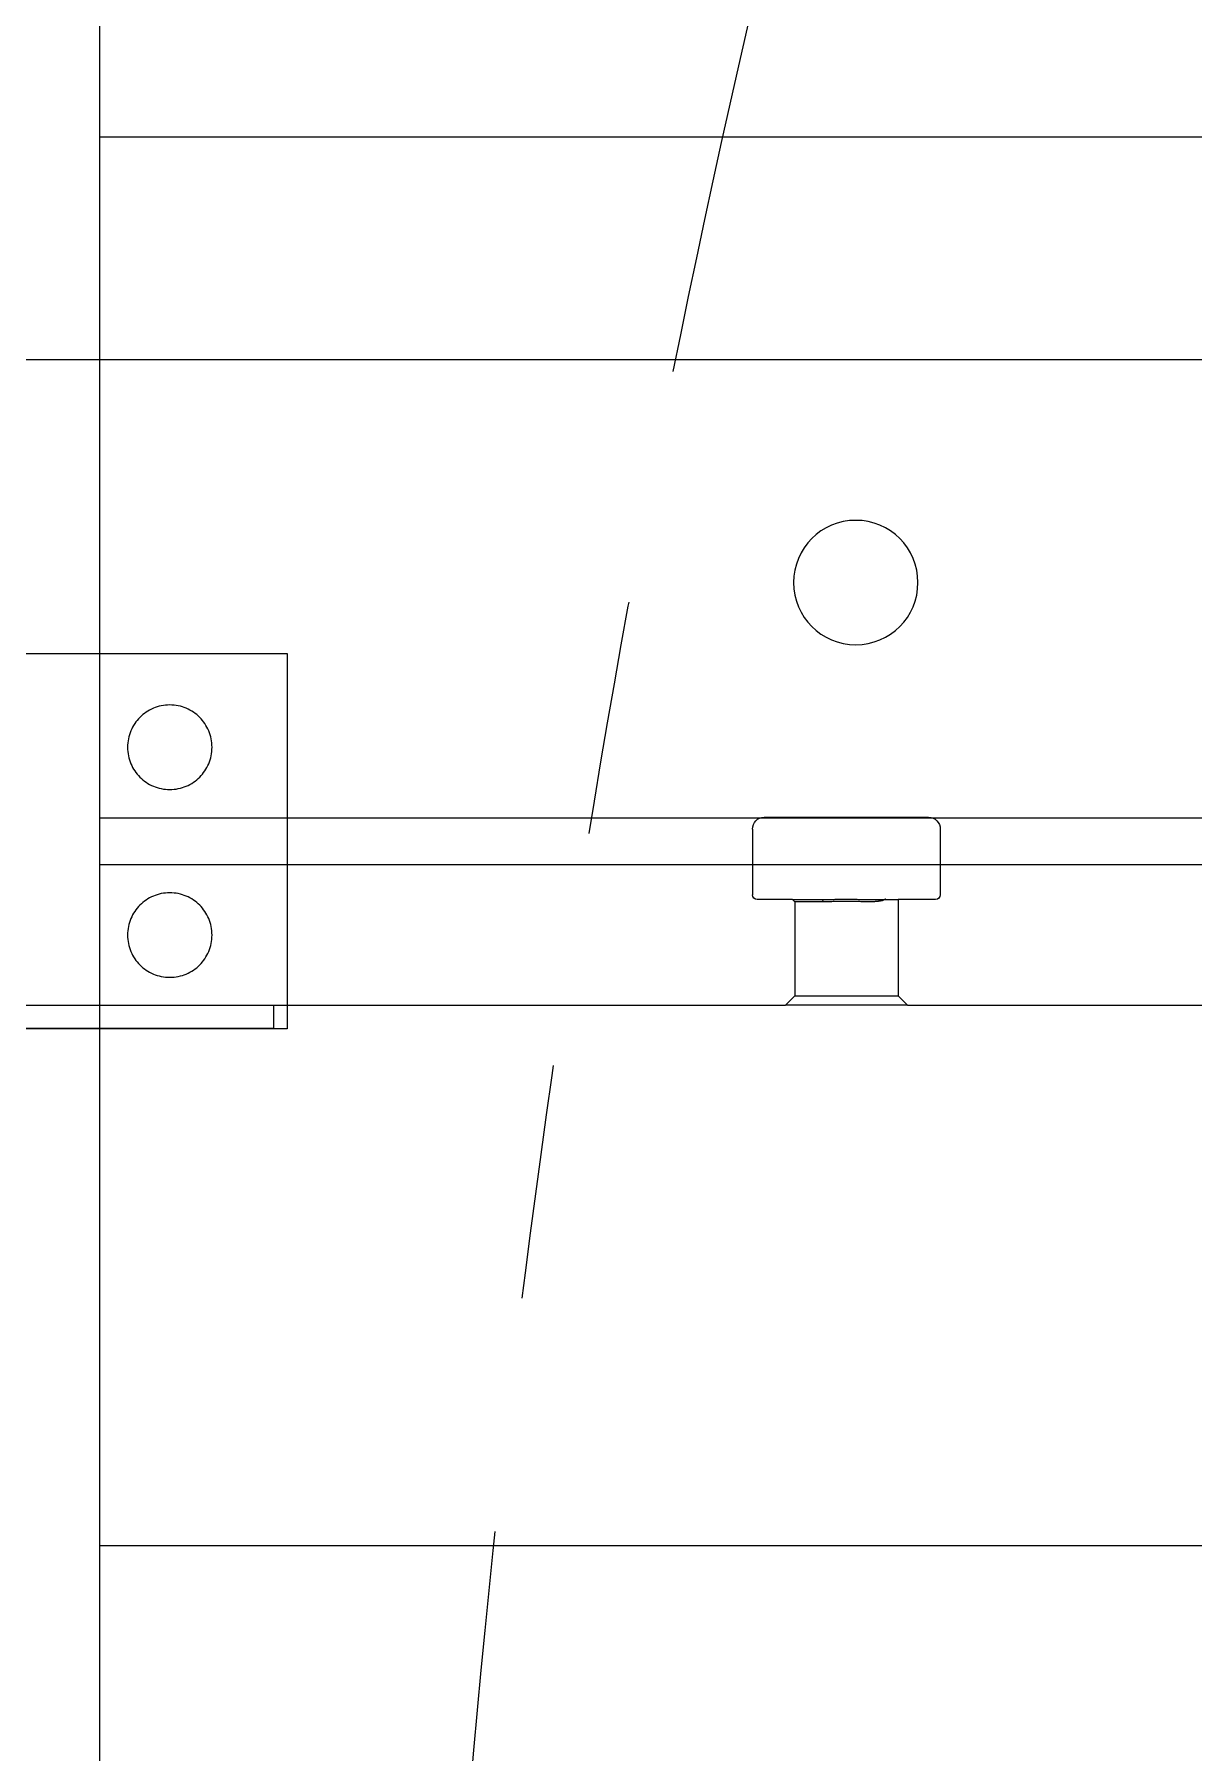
# Model space of a CAD drawing. Header units: millimetres. Extents: x 10462777 to 22643323, y 453826 to 1389191.
# Drawn here: x 11307957.8 to 11308204.7, y 597962.6 to 598328.5 of the extents above; entities that cross this region are included whole.
import ezdxf

# ---------------------------------------------------------------- set-up
doc = ezdxf.new("R2010")
doc.units = ezdxf.units.MM
doc.header["$LTSCALE"] = 200
doc.header["$MEASUREMENT"] = 0
doc.linetypes.add('DASHED', pattern=[3.5, 2, -1.5])
doc.linetypes.add('PHANTOM', pattern=[2.5, 1.25, -0.25, 0.25, -0.25, 0.25, -0.25])
doc.layers.get('0').update_dxf_attribs({"linetype": 'CONTINUOUS'})
doc.layers.add('2', color=2, linetype='CONTINUOUS')
doc.layers.add('LAYOUT', color=8, linetype='CONTINUOUS', lineweight=25)
doc.layers.add('TOP$23', color=7, linetype='CONTINUOUS', true_color=0xffffff)

# ---------------------------------------------------------------- blocks, each defined once
blk = doc.blocks.new('r710ic')
at = {"layer": 'LAYOUT', "color": 3}
blk.add_circle((272041.37, 104232.63), 2050.12, dxfattribs=at)
blk = doc.blocks.new('A$C7DA30AB0')
at = {"layer": 'LAYOUT', "color": 6, "linetype": 'PHANTOM'}
blk.add_circle((3030.45, 3025.99, 0), 2693.02, dxfattribs=at)

msp = doc.modelspace()

# ---------------------------------------------------------------- linework, layer by layer
at = {"layer": '2', "color": 124, "linetype": 'Continuous'}
for p, q in [((11307905.9994, 598259.26174, 0), (11308775.56767, 598259.26174, 0)), ((11308110.78027, 598159.28809, 0), (11308110.78027, 598145.28789, 0)), ((11308113.2803, 598161.78812, 0), (11308148.2808, 598161.78812, 0)), ((11308150.78083, 598159.28809, 0), (11308150.78083, 598145.28789, 0)), ((11308119.28039, 598144.28787, 0), (11308111.78028, 598144.28787, 0)), ((11308119.78039, 598143.78787, 0), (11308119.28039, 598144.28787, 0)), ((11308119.28039, 598144.28787, 0), (11308125.6595, 598144.28787, 0)), ((11308138.9345, 598144.28787, 0), (11308141.78071, 598144.28787, 0)), ((11308141.78071, 598144.28787, 0), (11308141.78071, 598123.78758, 0)), ((11308149.78082, 598144.28787, 0), (11308141.78071, 598144.28787, 0)), ((11308119.78039, 598143.78787, 0), (11308119.78039, 598123.78758, 0)), ((11308125.88216, 598143.78787, 0), (11308119.78039, 598143.78787, 0)), ((11308117.78037, 598121.78755, 0), (11308119.78039, 598123.78758, 0)), ((11308119.78039, 598123.78758, 0), (11308141.78071, 598123.78758, 0)), ((11308141.78071, 598123.78758, 0), (11308143.78073, 598121.78755, 0)), ((11307709.28309, 598121.78755, 0), (11308117.78037, 598121.78755, 0)), ((11308143.78073, 598121.78755, 0), (11308117.78037, 598121.78755, 0)), ((11308143.78073, 598121.78755, 0), (11308257.78235, 598121.78755, 0))]:
    msp.add_line(p, q, dxfattribs=at)
at = {"layer": '2', "color": 252, "linetype": 'Continuous'}
for p, q in [((11308008.77882, 598121.7888, 0), (11308008.77882, 598116.78748, 0)), ((11308008.77882, 598116.78748, 0), (11307929.02643, 598116.78748, 0))]:
    msp.add_line(p, q, dxfattribs=at)
at = {"layer": '2', "color": 124, "linetype": 'Continuous', "extrusion": (0, 0, -1)}
msp.add_circle((-11308132.78058, 598211.78883, 0), 13.25019, dxfattribs=at)
for centre, radius, start, end in [((-11308113.2803, 598159.28809, 0), 2.50004, 0, 90), ((-11308148.2808, 598159.28809, 0), 2.50004, 90, 180), ((-11308111.78028, 598145.28789, 0), 1.00001, 270, 0), ((-11308149.78082, 598145.28789, 0), 1.00001, 180, 270)]:
    msp.add_arc(centre, radius, start, end, dxfattribs=at)
at = {"layer": '2', "color": 124, "linetype": 'Continuous'}
for points, degree, knots in [([(11308125.6595, 598144.28787, 0), (11308125.77026, 598144.28807, 0), (11308125.99145, 598144.28847, 0), (11308126.32731, 598144.29128, 0), (11308126.6652, 598144.29523, 0), (11308127.00516, 598144.30015, 0), (11308127.34679, 598144.30568, 0), (11308127.6898, 598144.31153, 0), (11308128.03388, 598144.31745, 0), (11308128.37872, 598144.32319, 0), (11308128.72402, 598144.32856, 0), (11308129.06948, 598144.33338, 0), (11308129.41483, 598144.33751, 0), (11308129.75977, 598144.34082, 0), (11308130.10403, 598144.34323, 0), (11308130.44734, 598144.34468, 0), (11308130.89044, 598144.34524, 0), (11308131.43495, 598144.34362, 0), (11308132.08098, 598144.33835, 0), (11308132.72766, 598144.33022, 0), (11308133.37313, 598144.32003, 0), (11308134.01556, 598144.30888, 0), (11308134.6527, 598144.29844, 0), (11308135.28375, 598144.28991, 0), (11308135.69535, 598144.28855, 0), (11308135.90157, 598144.28787, 0)], 3, [0, 0, 0, 0, 0.034172348, 0.068249078, 0.102226365, 0.136100401, 0.169867436, 0.203523814, 0.237066002, 0.270490602, 0.303794368, 0.336974206, 0.370027178, 0.402950496, 0.435741515, 0.46839772, 0.500916721, 0.562101549, 0.623666633, 0.685595241, 0.747869168, 0.810468601, 0.873372151, 0.936557107, 1, 1, 1, 1]), ([(11308138.9345, 598144.28582, 0), (11308138.89552, 598144.26401, 0), (11308138.81512, 598144.21902, 0), (11308138.68537, 598144.16035, 0), (11308138.54394, 598144.10532, 0), (11308138.3899, 598144.05486, 0), (11308138.22286, 598144.00871, 0), (11308138.04227, 598143.96692, 0), (11308137.84761, 598143.92949, 0), (11308137.63837, 598143.89642, 0), (11308137.41402, 598143.86771, 0), (11308137.17405, 598143.84335, 0), (11308136.91799, 598143.82335, 0), (11308136.64536, 598143.80772, 0), (11308136.35575, 598143.79644, 0), (11308136.04875, 598143.78952, 0), (11308135.58063, 598143.78588, 0), (11308134.85053, 598143.79535, 0), (11308133.83454, 598143.82073, 0), (11308132.79085, 598143.84804, 0), (11308131.61408, 598143.87051, 0), (11308130.30636, 598143.87549, 0), (11308128.91475, 598143.85268, 0), (11308127.76073, 598143.82293, 0), (11308126.91828, 598143.80474, 0), (11308126.31997, 598143.79197, 0), (11308126.00394, 598143.78901, 0), (11308125.88216, 598143.78787, 0)], 3, [0, 0, 0, 0, 0.012946877, 0.026705505, 0.04130051, 0.056752522, 0.073078917, 0.090294425, 0.108411606, 0.127441233, 0.147392598, 0.168273764, 0.190091759, 0.212852744, 0.236562141, 0.261224749, 0.286844826, 0.347378096, 0.429226984, 0.511994373, 0.57159578, 0.678055864, 0.785318288, 0.864292412, 0.926401635, 0.971638912, 1, 1, 1, 1]), ([(11308135.90161, 598144.28787, 0), (11308137.0419, 598144.28787, 0), (11308137.81143, 598144.28787, 0), (11308138.92377, 598144.28787, 0), (11308138.93776, 598144.28787, 0)], 2, [0, 0, 0, 0.5, 0.5, 1, 1, 1])]:
    msp.add_open_spline(points, degree=degree, knots=knots, dxfattribs=at)
for points, degree in [([(11308125.88216, 598143.78787, 0), (11308125.80794, 598143.95453, 0), (11308125.73372, 598144.1212, 0), (11308125.6595, 598144.28787, 0)], 3), ([(11308138.36056, 598144.04848, 0), (11308139.18287, 598144.43164, 0)], 1)]:
    msp.add_open_spline(points, degree=degree, dxfattribs=at)
at = {"layer": 'TOP$23', "linetype": 'Continuous'}
for p, q in [((11307971.66913, 600981.71124), (11307971.66913, 598196.71124)), ((11307971.66913, 598306.71124), (11307971.66913, 598196.70968)), ((11307971.66913, 598306.71124), (11308715.66913, 598306.71124)), ((11307971.66913, 598116.71281), (11307971.66913, 598006.71124)), ((11307971.66913, 598116.61124), (11307971.66913, 597181.71124)), ((11307971.66913, 598006.71124), (11308715.66913, 598006.71124))]:
    msp.add_line(p, q, dxfattribs=at)
at = {"layer": 'TOP$23', "linetype": 'PHANTOM'}
for p, q in [((11307771.66913, 598196.71124), (11308011.66913, 598196.71124)), ((11308011.66913, 598196.71124), (11308011.66913, 598116.71124)), ((11308011.66913, 598116.71124), (11307771.66913, 598116.71124))]:
    msp.add_line(p, q, dxfattribs=at)
at = {"layer": 'TOP$23', "linetype": 'DASHED'}
for p, q in [((11307971.66913, 598196.71124), (11307971.66913, 598116.61124)), ((11307971.66913, 598196.70968), (11307971.66913, 598116.71281)), ((11307971.66913, 598161.71124), (11308715.66913, 598161.71124)), ((11307971.66913, 598151.71124), (11308715.66913, 598151.71124))]:
    msp.add_line(p, q, dxfattribs=at)
at = {"layer": 'TOP$23', "linetype": 'PHANTOM', "extrusion": (0, 0, -1)}
for centre in [(-11307986.66913, 598176.71124), (-11307986.66913, 598136.71124)]:
    msp.add_circle(centre, 9, dxfattribs=at)

# ---------------------------------------------------------------- block references
at = {"ltscale": 10, "rotation": 180}
msp.add_blockref('A$C7DA30AB0', (11313764.24811, 600747.76955, 0), dxfattribs=at)
at = {"layer": 'LAYOUT', "color": 2, "rotation": 89.99999999999999}
msp.add_blockref('r710ic', (11412573.40786, 324839.74027, 0), dxfattribs=at)

doc.saveas('drawing.dxf')
